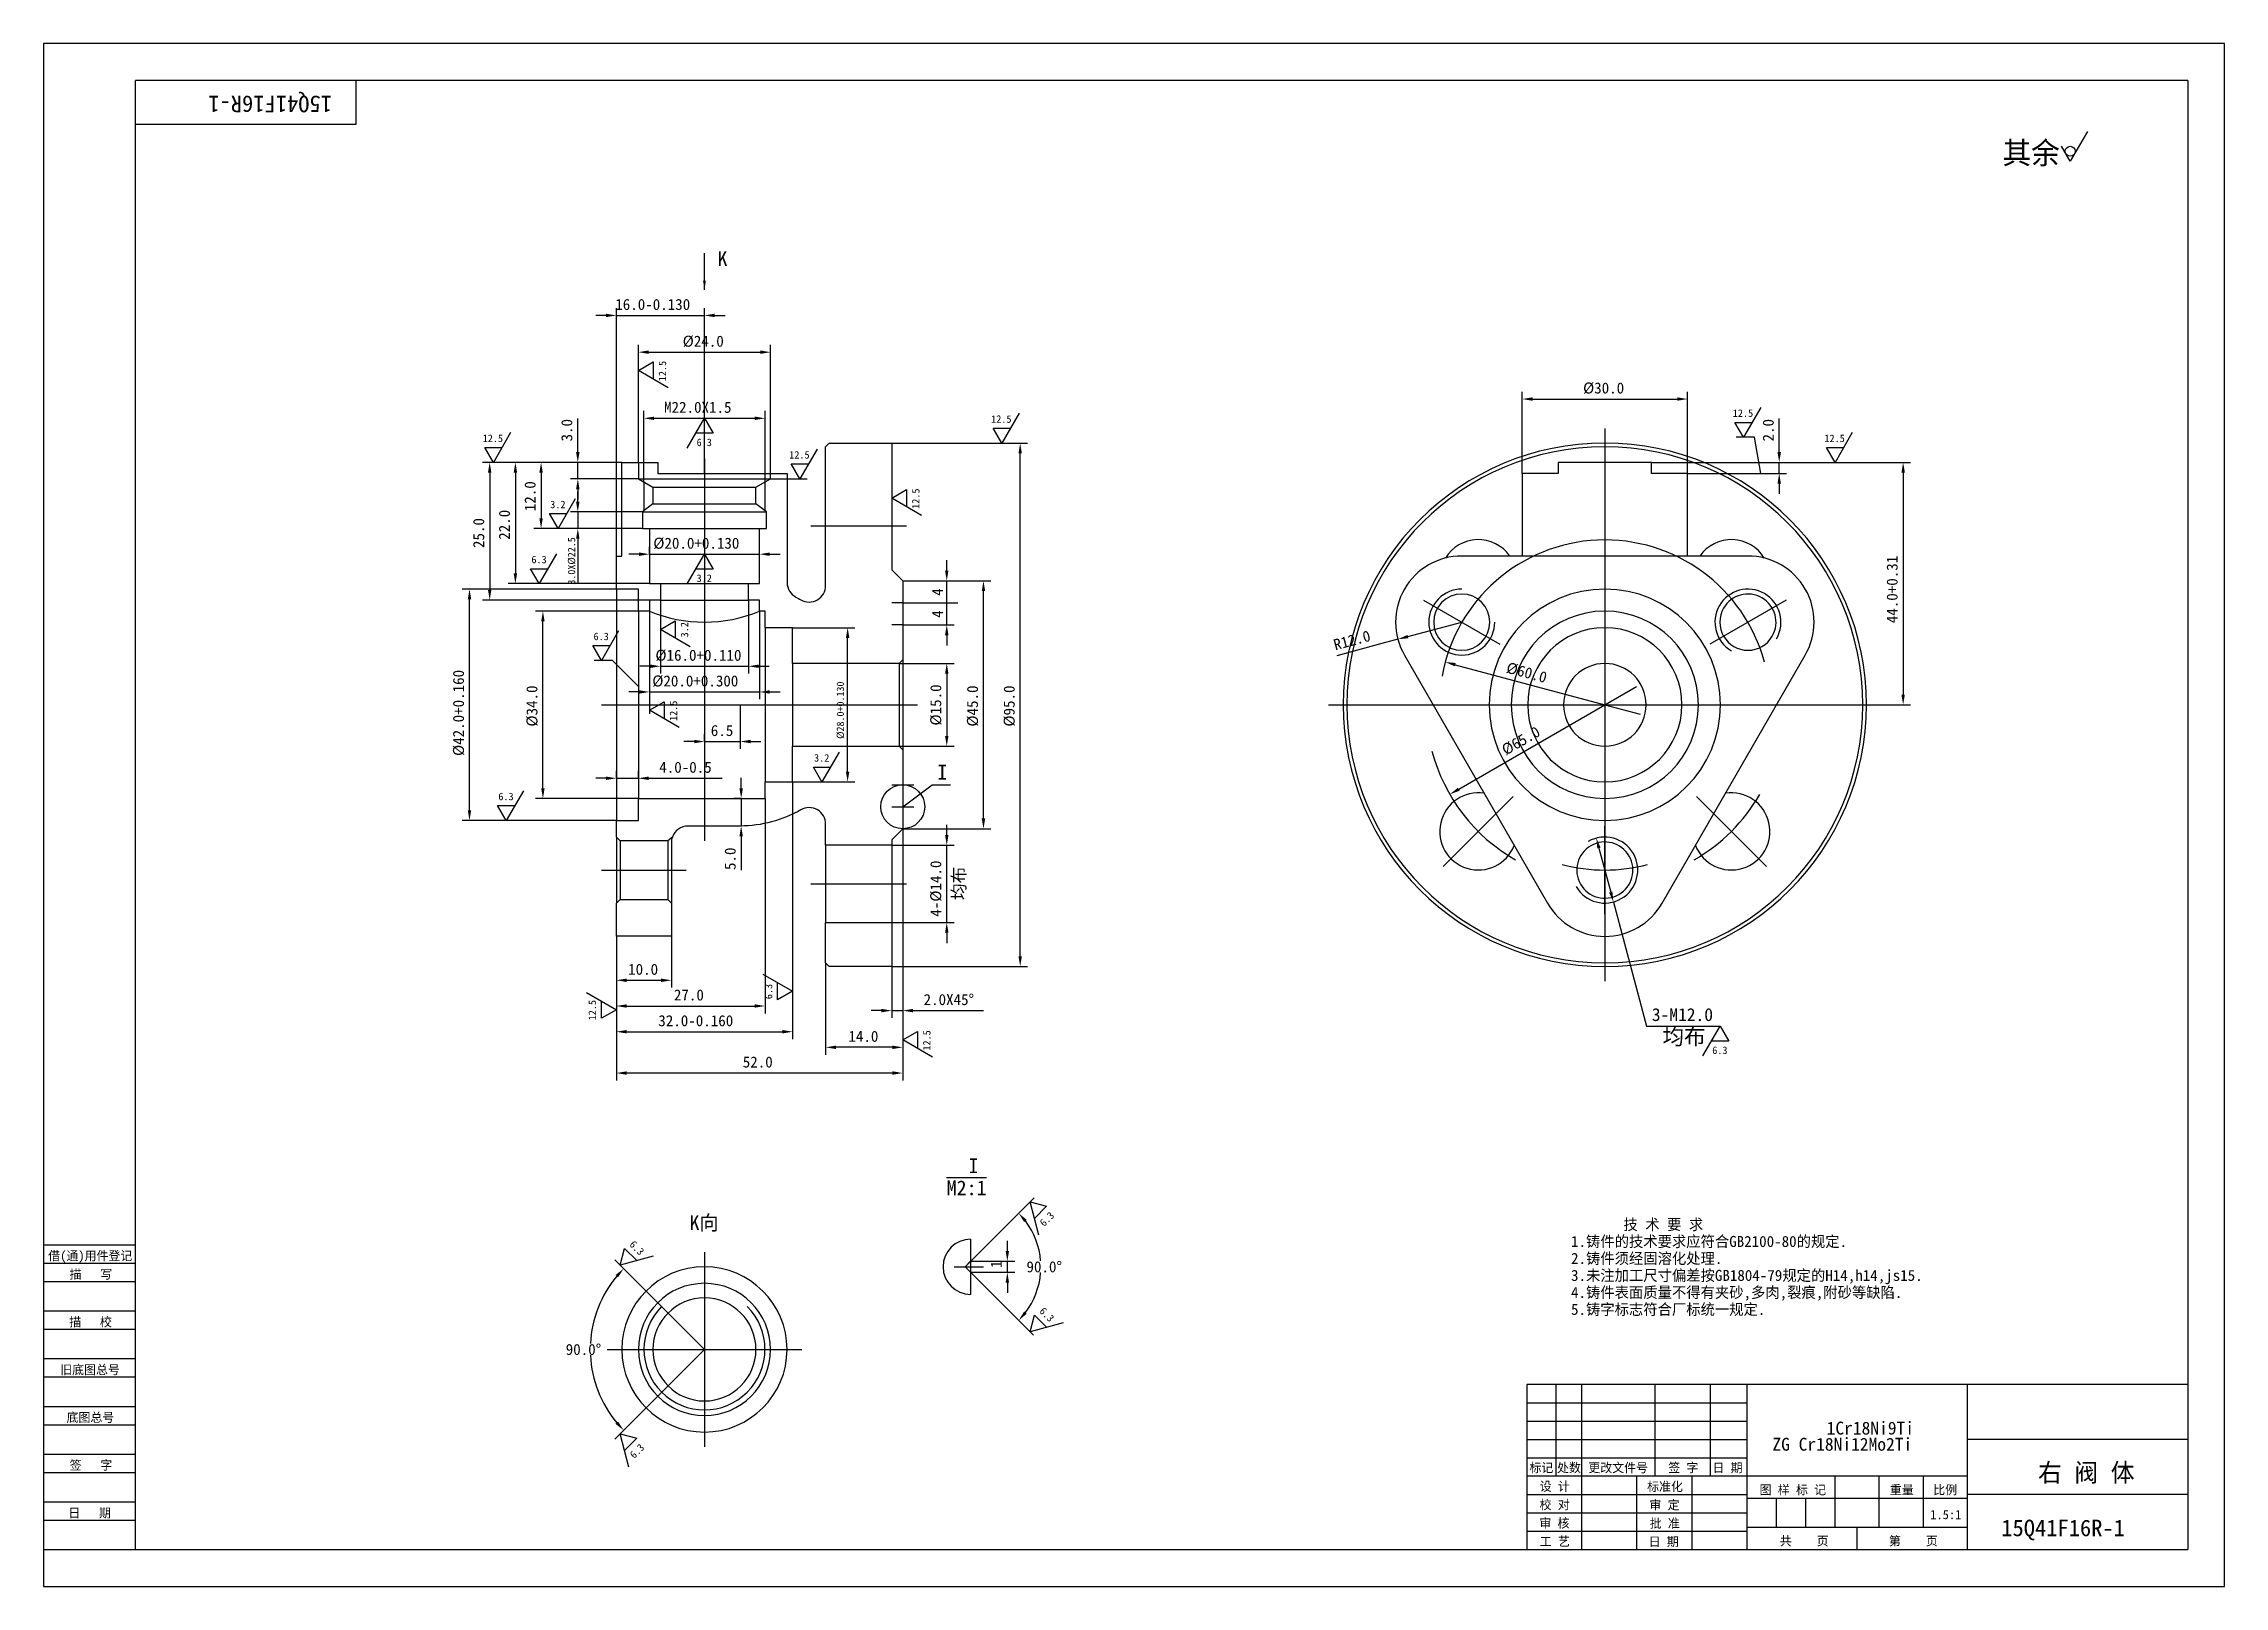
# Model space of a CAD drawing. Header units: metres. Extents: x 0 to 594, y 0 to 420.
import ezdxf

# ---------------------------------------------------------------- set-up
doc = ezdxf.new("R2010")
doc.units = ezdxf.units.M
for name, color, linetype in [('C', 6, 'Continuous'), ('D', 1, 'Continuous'), ('FL', 5, 'Continuous'), ('HA', 5, 'Continuous'), ('T', 7, 'Continuous'), ('TL', 4, 'Continuous')]:
    doc.layers.add(name, color=color, linetype=linetype)

# ---------------------------------------------------------------- blocks, each defined once
blk = doc.blocks.new('TUKUN2')
at = {"layer": 'FL'}
for p, q in [((594, 420), (0, 420)), ((0, 420), (0, 0)), ((594, 0), (594, 420)), ((0, 83), (25, 83)), ((0, 75), (25, 75)), ((0, 70), (25, 70)), ((0, 62), (25, 62)), ((0, 57), (25, 57)), ((412, 30), (412, 55)), ((419, 10), (419, 55)), ((439, 30), (439, 55)), ((454, 30), (454, 55)), ((0, 49), (25, 49)), ((404, 50), (464, 50)), ((0, 44), (25, 44)), ((404, 45), (464, 45)), ((0, 36), (25, 36)), ((404, 40), (464, 40)), ((0, 31), (25, 31)), ((404, 35), (464, 35)), ((449, 10), (449, 30)), ((404, 25), (464, 25)), ((0, 23), (25, 23)), ((0, 18), (25, 18)), ((404, 20), (464, 20)), ((404, 15), (464, 15)), ((0, 0), (594, 0))]:
    blk.add_line(p, q, dxfattribs=at)
at = {"layer": 'TL'}
for p, q in [((584, 410), (25, 410)), ((25, 10), (25, 410)), ((85, 410), (85, 398)), ((584, 410), (584, 10)), ((85, 398), (25, 398)), ((0, 93), (25, 93)), ((0, 88), (25, 88)), ((584, 55), (404, 55)), ((404, 55), (404, 10)), ((464, 10), (464, 55)), ((524, 10), (524, 55)), ((584, 40), (524, 40)), ((524, 30), (404, 30)), ((434, 10), (434, 30)), ((488, 16), (488, 30)), ((500, 16), (500, 30)), ((512, 16), (512, 30)), ((464, 24), (524, 24)), ((472, 16), (472, 24)), ((480, 16), (480, 24)), ((584, 25), (524, 25)), ((524, 16), (464, 16)), ((494, 10), (494, 16)), ((0, 10), (584, 10))]:
    blk.add_line(p, q, dxfattribs=at)
at = {"layer": 'T'}
for s, p in [('借(通)用件登记', (1.26, 88.76)), ('描   写', (7.09, 83.76)), ('描   校', (6.98, 70.76)), ('旧底图总号', (4.52, 57.76)), ('底图总号', (6.25, 44.76)), ('签   字', (7.1, 31.76)), ('标记', (404.71, 31.07)), ('处数', (412.22, 31.07)), ('更改文件号', (420.75, 31.07)), ('签 字', (442.53, 31.07)), ('日 期', (454.57, 31.07)), ('校 对', (407.48, 20.99)), ('设 计', (407.5, 25.99)), ('标准化', (436.77, 25.93)), ('审 定', (437.39, 20.93)), ('图 样 标 记', (467.4, 25.04)), ('重量', (502.88, 25.04)), ('比例', (514.7, 25.04)), ('日   期', (6.72, 18.76)), ('审 核', (407.41, 15.99)), ('批 准', (437.46, 15.93)), ('工 艺', (407.52, 10.99)), ('日 期', (437.18, 10.93)), ('共    页', (472.91, 11.13)), ('第    页', (502.62, 11.13))]:
    blk.add_text(s, height=2.5, dxfattribs=at).set_placement(p)

msp = doc.modelspace()

# ---------------------------------------------------------------- linework, layer by layer
at = {"layer": 'C'}
for points in [[(425.25, 315.25), (425.25, 164.75)], [(180, 307), (180, 203)], [(209, 288.75), (235, 288.75)], [(234, 267.75), (231, 267.75)], [(375.89, 268.5), (396.67, 256.5)], [(474.61, 268.5), (453.83, 256.5)], [(234, 261.75), (231, 261.75)], [(152, 240), (238, 240)], [(350, 240), (500.5, 240)], [(231, 218.25), (237, 218.25)], [(381.23, 195.98), (400.32, 215.07)], [(469.27, 195.98), (450.18, 215.07)], [(231, 212.25), (237, 212.25)], [(425.25, 183), (425.25, 207)], [(152, 195), (175, 195)], [(209, 191.25), (235, 191.25)], [(180, 91), (180, 38)], [(248, 87), (256, 87)], [(153.5, 64.5), (206.5, 64.5)]]:
    msp.add_lwpolyline(points, dxfattribs=at)
for points in [[(468.72, 251.65, 0.8), (380.93, 247.81, 0.8)], [(378.16, 227.38, 0.2), (400.87, 197.78, 0.2)], [(449.62, 197.78, 0.13), (467.47, 215.62, 0.13)], [(413.6, 196.53, 0.13), (436.9, 196.53, 0.13)]]:
    msp.add_lwpolyline(points, format="xyb", dxfattribs=at)
at = {"layer": 'D'}
for p, q in [((552, 388), (549.66, 392.06)), ((556.68, 396.11), (552, 388)), ((153.2, 346), (150.4, 346)), ((156, 280.5), (156, 348)), ((156, 346), (180, 346)), ((180, 303), (180, 348)), ((182.8, 346), (185.6, 346)), ((162, 306), (162, 338)), ((162, 331), (166.06, 333.34)), ((164.8, 336), (195.2, 336)), ((166.06, 333.34), (166.06, 328.66)), ((198, 303), (198, 338)), ((170.11, 326.32), (162, 331)), ((402.75, 303), (402.75, 325.25)), ((405.55, 323.25), (444.95, 323.25)), ((447.75, 303), (447.75, 325.25)), ((467.7, 320.96), (463.01, 312.85)), ((145.5, 311.6), (145.5, 317.98)), ((163.5, 300.65), (163.5, 320)), ((166.3, 318), (193.7, 318)), ((175.32, 309.89), (180, 318)), ((180, 318), (182.34, 313.94)), ((196.5, 300.65), (196.5, 320)), ((261, 311.25), (258.66, 315.31)), ((258.66, 315.31), (263.34, 315.31)), ((265.68, 319.36), (261, 311.25)), ((463.01, 312.85), (460.67, 316.9)), ((460.67, 316.9), (465.36, 316.9)), ((472.75, 311.6), (472.75, 317.98)), ((122.5, 306), (120.16, 310.06)), ((120.16, 310.06), (124.84, 310.06)), ((127.18, 314.11), (122.5, 306)), ((145.5, 308.8), (145.5, 311.6)), ((182.34, 313.94), (177.66, 313.94)), ((210.68, 309.61), (206, 301.5)), ((231, 311.25), (268, 311.25)), ((472.75, 308.8), (472.75, 311.6)), ((487.98, 306), (485.64, 310.06)), ((485.64, 310.06), (490.32, 310.06)), ((492.66, 314.11), (487.98, 306)), ((157.5, 306), (119.5, 306)), ((121.5, 303.2), (121.5, 271.3)), ((157.5, 306), (126.5, 306)), ((128.5, 303.2), (128.5, 275.8)), ((157.5, 306), (133.5, 306)), ((135.5, 303.2), (135.5, 290.8)), ((157.5, 306), (143.5, 306)), ((145.5, 301.5), (145.5, 306)), ((206, 301.5), (203.66, 305.56)), ((203.66, 305.56), (208.34, 305.56)), ((266, 171.55), (266, 308.45)), ((437.98, 306), (474.75, 306)), ((437.98, 306), (508.5, 306)), ((447.75, 303), (474.75, 303)), ((472.75, 303), (472.75, 306)), ((506.5, 303.2), (506.5, 242.8)), ((162, 301.5), (143.5, 301.5)), ((145.5, 298.7), (145.5, 295.9)), ((145.5, 295.3), (145.5, 298.1)), ((231, 296.25), (235.06, 298.59)), ((235.06, 298.59), (235.06, 293.91)), ((472.75, 300.2), (472.75, 297.4)), ((140.12, 288), (137.78, 292.06)), ((137.78, 292.06), (142.47, 292.06)), ((144.81, 296.11), (140.12, 288)), ((163.12, 292.5), (143.5, 292.5)), ((145.5, 292.5), (145.5, 288)), ((239.11, 291.57), (231, 296.25)), ((163.12, 288), (133.5, 288)), ((163.12, 288), (143.5, 288)), ((145.5, 285.2), (145.5, 282.4)), ((139.68, 281.11), (135, 273)), ((145.5, 282.4), (145.5, 273.26)), ((162.2, 281), (159.4, 281)), ((165, 281), (165, 283)), ((165, 281), (195, 281)), ((175.32, 272.89), (180, 281)), ((180, 281), (182.34, 276.94)), ((195, 281), (195, 283)), ((197.8, 281), (200.6, 281)), ((246, 276.55), (246, 279.35)), ((135, 273), (132.66, 277.06)), ((132.66, 277.06), (137.34, 277.06)), ((182.34, 276.94), (177.66, 276.94)), ((234, 273.75), (258, 273.75)), ((234, 273.75), (248, 273.75)), ((246, 261.75), (246, 273.75)), ((156, 271.5), (114, 271.5)), ((116, 211.3), (116, 268.7)), ((165, 268.5), (119.5, 268.5)), ((165, 273), (126.5, 273)), ((168, 268.5), (168, 248.5)), ((192, 268.5), (192, 248.5)), ((256, 209.05), (256, 270.95)), ((162, 265.5), (134, 265.5)), ((136, 217.3), (136, 262.7)), ((165, 265.5), (165, 241.5)), ((168, 260.5), (172.06, 262.84)), ((172.06, 262.84), (172.06, 258.16)), ((195, 265.5), (195, 241.5)), ((234, 261.75), (248, 261.75)), ((371.6, 258.57), (386.28, 262.5)), ((151.93, 252.07), (149.59, 256.13)), ((149.59, 256.13), (154.27, 256.13)), ((156.61, 260.18), (151.93, 252.07)), ((176.11, 255.82), (168, 260.5)), ((204, 261), (221, 261)), ((219, 221.8), (219, 258.2)), ((246, 258.95), (246, 256.15)), ((363.48, 256.39), (352.22, 253.37)), ((368.89, 257.84), (363.48, 256.39)), ((165.2, 250.5), (162.4, 250.5)), ((168, 250.5), (192, 250.5)), ((194.8, 250.5), (197.6, 250.5)), ((233, 251.25), (248, 251.25)), ((384.49, 250.92), (425.25, 240)), ((246, 248.45), (246, 231.55)), ((162.2, 243.5), (159.4, 243.5)), ((165, 243.5), (195, 243.5)), ((165, 238.5), (169.06, 240.84)), ((173.11, 233.82), (165, 238.5)), ((169.06, 240.84), (169.06, 236.16)), ((189.75, 240), (189.75, 228)), ((197.8, 243.5), (200.6, 243.5)), ((385.46, 217.03), (425.25, 240)), ((499.5, 240), (508.5, 240)), ((180, 230), (180, 232)), ((177.2, 230), (174.4, 230)), ((180, 230), (189.75, 230)), ((192.55, 230), (195.35, 230)), ((216.68, 227.11), (212, 219)), ((233, 228.75), (248, 228.75)), ((153.2, 220), (150.4, 220)), ((156, 220), (156, 222)), ((156, 220), (162, 220)), ((162, 220), (162, 222)), ((164.8, 220), (167.6, 220)), ((167.6, 220), (184.83, 220)), ((190, 217.3), (190, 220.1)), ((212, 219), (209.66, 223.06)), ((209.66, 223.06), (214.34, 223.06)), ((130.68, 216.61), (126, 208.5)), ((162, 214.5), (134, 214.5)), ((190, 214.5), (188, 214.5)), ((190, 214.5), (190, 207)), ((196.5, 214.5), (196.5, 156)), ((204, 219), (204, 149)), ((204, 219), (221, 219)), ((156, 208.5), (114, 208.5)), ((126, 208.5), (123.66, 212.56)), ((123.66, 212.56), (128.34, 212.56)), ((190, 207), (188, 207)), ((190, 204.2), (190, 201.4)), ((234, 206.25), (234, 144.75)), ((234, 206.25), (234, 137.75)), ((234, 206.25), (234, 154.75)), ((234, 206.25), (258, 206.25)), ((246, 204.55), (246, 207.35)), ((190, 201.4), (190, 195.02)), ((231, 201.75), (248, 201.75)), ((246, 180.75), (246, 201.75)), ((423.65, 200.99), (426.85, 189.01)), ((231, 180.75), (248, 180.75)), ((156, 177), (156, 163)), ((156, 177), (156, 156)), ((156, 177), (156, 149)), ((156, 177), (156, 137.75)), ((171, 177), (171, 163)), ((246, 177.95), (246, 175.15)), ((195.89, 166.68), (204, 162)), ((213, 169.75), (213, 144.75)), ((231, 168.75), (231, 154.75)), ((231, 168.75), (268, 168.75)), ((147.89, 161.68), (156, 157)), ((158.8, 165), (168.2, 165)), ((199.94, 159.66), (199.94, 164.34)), ((204, 162), (199.94, 159.66)), ((151.94, 154.66), (151.94, 159.34)), ((156, 157), (151.94, 154.66)), ((158.8, 158), (193.7, 158)), ((228.2, 156.75), (225.4, 156.75)), ((231, 156.75), (234, 156.75)), ((236.8, 156.75), (239.6, 156.75)), ((239.6, 156.75), (255.98, 156.75)), ((158.8, 151), (201.2, 151)), ((234, 148.75), (238.06, 151.09)), ((242.11, 144.07), (234, 148.75)), ((238.06, 151.09), (238.06, 146.41)), ((451.95, 144.39), (456.64, 152.5)), ((456.64, 152.5), (458.98, 148.44)), ((231.2, 146.75), (215.8, 146.75)), ((458.98, 148.44), (454.3, 148.44)), ((231.2, 139.75), (158.8, 139.75)), ((251, 87), (269.81, 105.81)), ((271.1, 95.63), (268.68, 104.68)), ((268.68, 104.68), (273.2, 103.47)), ((273.2, 103.47), (269.89, 100.15)), ((157.02, 87.48), (158.23, 92)), ((166.07, 89.91), (157.02, 87.48)), ((158.23, 92), (161.54, 88.69)), ((262.5, 91.3), (262.5, 94.1)), ((251, 87), (269.64, 68.36)), ((252.5, 88.5), (264.5, 88.5)), ((252.5, 85.5), (264.5, 85.5)), ((262.5, 85.5), (262.5, 88.5)), ((262.5, 82.7), (262.5, 79.9)), ((268.68, 69.32), (269.89, 73.85)), ((277.73, 71.75), (268.68, 69.32)), ((269.89, 73.85), (273.2, 70.53)), ((159.44, 32.47), (157.02, 41.52)), ((157.02, 41.52), (161.54, 40.31)), ((161.54, 40.31), (158.23, 37))]:
    msp.add_line(p, q, dxfattribs=at)
for points in [[(467.75, 303), (466.01, 312.85), (461.01, 312.85)], [(198, 301.5), (208, 301.5)], [(234, 267.75), (249, 267.75)], [(165, 265.5), (165, 237.5)], [(162, 245), (154.93, 252.07), (149.93, 252.07)], [(425.25, 240), (433.91, 245)], [(425.25, 240), (434.91, 237.41)], [(234, 212.25), (242, 218.25), (247, 218.25)], [(427.58, 186.31), (436.64, 152.5), (456.64, 152.5)], [(180, 64.5), (155.6, 88.9)], [(180, 64.5), (155.6, 40.1)]]:
    msp.add_lwpolyline(points, dxfattribs=at)
msp.add_circle((552, 390.7), 1.35, dxfattribs=at)
for centre, radius, start, end in [((251, 87), 20.63, 4.42, 37.22), ((180, 64.5), 31.12, 140.16, 177.07), ((251, 87), 20.63, 322.78, 355.58), ((180, 64.5), 31.12, 182.93, 219.84)]:
    msp.add_arc(centre, radius, start, end, dxfattribs=at)
for points in [[(153.2, 346.47), (153.2, 345.53), (156, 346)], [(182.8, 346.47), (182.8, 345.53), (180, 346)], [(164.8, 336.47), (164.8, 335.53), (162, 336)], [(195.2, 336.47), (195.2, 335.53), (198, 336)], [(405.55, 323.72), (405.55, 322.78), (402.75, 323.25)], [(444.95, 323.72), (444.95, 322.78), (447.75, 323.25)], [(166.3, 318.47), (166.3, 317.53), (163.5, 318)], [(193.7, 318.47), (193.7, 317.53), (196.5, 318)], [(265.53, 308.45), (266.47, 308.45), (266, 311.25)], [(121.03, 303.2), (121.97, 303.2), (121.5, 306)], [(128.03, 303.2), (128.97, 303.2), (128.5, 306)], [(135.03, 303.2), (135.97, 303.2), (135.5, 306)], [(145.03, 308.8), (145.97, 308.8), (145.5, 306)], [(472.28, 308.8), (473.22, 308.8), (472.75, 306)], [(472.28, 300.2), (473.22, 300.2), (472.75, 303)], [(506.03, 303.2), (506.97, 303.2), (506.5, 306)], [(145.03, 298.7), (145.97, 298.7), (145.5, 301.5)], [(145.03, 295.3), (145.97, 295.3), (145.5, 292.5)], [(135.03, 290.8), (135.97, 290.8), (135.5, 288)], [(145.03, 285.2), (145.97, 285.2), (145.5, 288)], [(162.2, 281.47), (162.2, 280.53), (165, 281)], [(197.8, 281.47), (197.8, 280.53), (195, 281)], [(128.03, 275.8), (128.97, 275.8), (128.5, 273)], [(245.53, 276.55), (246.47, 276.55), (246, 273.75)], [(255.53, 270.95), (256.47, 270.95), (256, 273.75)], [(115.53, 268.7), (116.47, 268.7), (116, 271.5)], [(121.03, 271.3), (121.97, 271.3), (121.5, 268.5)], [(135.53, 262.7), (136.47, 262.7), (136, 265.5)], [(245.53, 258.95), (246.47, 258.95), (246, 261.75)], [(218.53, 258.2), (219.47, 258.2), (219, 261)], [(371.72, 258.12), (371.48, 259.02), (368.89, 257.84)], [(165.2, 250.97), (165.2, 250.03), (168, 250.5)], [(194.8, 250.97), (194.8, 250.03), (192, 250.5)], [(245.53, 248.45), (246.47, 248.45), (246, 251.25)], [(384.37, 250.47), (384.61, 251.37), (381.78, 251.65)], [(162.2, 243.97), (162.2, 243.03), (165, 243.5)], [(197.8, 243.97), (197.8, 243.03), (195, 243.5)], [(506.03, 242.8), (506.97, 242.8), (506.5, 240)], [(177.2, 230.47), (177.2, 229.53), (180, 230)], [(192.55, 230.47), (192.55, 229.53), (189.75, 230)], [(245.53, 231.55), (246.47, 231.55), (246, 228.75)], [(153.2, 220.47), (153.2, 219.53), (156, 220)], [(164.8, 220.47), (164.8, 219.53), (162, 220)], [(218.53, 221.8), (219.47, 221.8), (219, 219)], [(135.53, 217.3), (136.47, 217.3), (136, 214.5)], [(189.53, 217.3), (190.47, 217.3), (190, 214.5)], [(385.69, 216.62), (385.22, 217.43), (383.03, 215.62)], [(115.53, 211.3), (116.47, 211.3), (116, 208.5)], [(255.53, 209.05), (256.47, 209.05), (256, 206.25)], [(189.53, 204.2), (190.47, 204.2), (190, 207)], [(245.53, 204.55), (246.47, 204.55), (246, 201.75)], [(423.19, 200.87), (424.1, 201.11), (422.92, 203.69)], [(426.4, 188.89), (427.31, 189.13), (427.58, 186.31)], [(245.53, 177.95), (246.47, 177.95), (246, 180.75)], [(265.53, 171.55), (266.47, 171.55), (266, 168.75)], [(158.8, 165.47), (158.8, 164.53), (156, 165)], [(168.2, 165.47), (168.2, 164.53), (171, 165)], [(158.8, 158.47), (158.8, 157.53), (156, 158)], [(193.7, 158.47), (193.7, 157.53), (196.5, 158)], [(228.2, 157.22), (228.2, 156.28), (231, 156.75)], [(236.8, 157.22), (236.8, 156.28), (234, 156.75)], [(158.8, 151.47), (158.8, 150.53), (156, 151)], [(201.2, 151.47), (201.2, 150.53), (204, 151)], [(215.8, 147.22), (215.8, 146.28), (213, 146.75)], [(231.2, 147.22), (231.2, 146.28), (234, 146.75)], [(158.8, 140.22), (158.8, 139.28), (156, 139.75)], [(231.2, 140.22), (231.2, 139.28), (234, 139.75)], [(267.08, 99.17), (267.78, 99.79), (265.59, 101.59)], [(262.03, 91.3), (262.97, 91.3), (262.5, 88.5)], [(155.76, 84.75), (156.45, 84.12), (158, 86.5)], [(262.03, 82.7), (262.97, 82.7), (262.5, 85.5)], [(267.78, 74.21), (267.08, 74.83), (265.59, 72.41)], [(156.45, 44.88), (155.76, 44.25), (158, 42.5)]]:
    msp.add_solid(points, dxfattribs=at)
at = {"layer": 'HA'}
for points in [[(163.5, 300.65), (163.5, 292.8)], [(196.5, 292.8), (196.5, 300.65)]]:
    msp.add_lwpolyline(points, dxfattribs=at)
for points in [[(386.28, 271.5, 2.41), (395.28, 262.5, 2.41)], [(472.02, 258, 2.41), (459.72, 254.71, 2.41)], [(417.46, 190.5, 2.41), (420.75, 202.79, 2.41)], [(252.5, 94.5, 1), (252.5, 79.5, 1)], [(168.33, 76.17, 2.41), (191.67, 76.17, 2.41)]]:
    msp.add_lwpolyline(points, format="xyb", dxfattribs=at)
msp.add_circle((234, 212.25), 6, dxfattribs=at)
at = {"layer": 'TL'}
msp.add_line((180, 353), (180, 363), dxfattribs=at)
for points in [[(195, 268.5), (192, 268.5), (192, 273), (195, 273), (195, 288), (196.88, 288), (196.88, 292.5), (194.03, 294.75), (194.03, 299.25), (198, 301.5), (198, 303), (202.5, 303), (202.5, 273.3, 0.28), (204.93, 269.3, -0.01), (206.25, 268.58, 0.58), (213, 272.48), (213, 310.25), (214, 311.25), (231, 311.25), (231, 276.75), (234, 273.75), (234, 252.25), (233, 251.25), (204, 251.25), (204, 261), (196.5, 261), (196.5, 265.5), (195, 265.5)], [(425.25, 311.25, 1), (425.25, 168.75, 1)], [(425.25, 310.25, 1), (425.25, 169.75, 1)], [(386.28, 270.15, 1), (386.28, 254.85, 1)], [(425.25, 271.5, 1), (425.25, 208.5, 1)], [(470.85, 258.68, 1), (457.6, 266.32, 1)], [(425.25, 265.5, 1), (425.25, 214.5, 1)], [(425.25, 261, 1), (425.25, 219, 1)], [(425.25, 251.25, 1), (425.25, 228.75, 1)], [(418.62, 191.18, 1), (431.88, 198.82, 1)], [(180, 87, 1), (180, 42, 1)], [(180, 82.5, 1), (180, 46.5, 1)], [(180, 78.53, 1), (180, 50.47, 1)]]:
    msp.add_lwpolyline(points, format="xyb", close=True, dxfattribs=at)
for points in [[(156, 271.5), (156, 280.5), (157.5, 280.5), (157.5, 306), (162, 306), (162, 301.5), (165.97, 299.25), (165.97, 294.75), (163.12, 292.5), (163.12, 288), (165, 288), (165, 273), (168, 273), (168, 268.5), (165, 268.5), (165, 265.5), (162, 265.5), (162, 271.5), (156, 271.5)], [(162, 306), (167.27, 306), (167.27, 303), (198, 303)], [(447.75, 280.5), (447.75, 303), (437.98, 303), (437.98, 306), (412.52, 306), (412.52, 303), (402.75, 303), (402.75, 280.5)], [(162, 301.5), (198, 301.5)], [(165.97, 299.25), (194.03, 299.25)], [(163.12, 292.5), (196.88, 292.5)], [(165.97, 294.75), (194.03, 294.75)], [(165, 288), (195, 288)], [(156, 271.5), (156, 208.5)], [(168, 273), (192, 273)], [(168, 268.5), (192, 268.5)], [(162, 265.5), (162, 214.5)], [(196.5, 261), (196.5, 219)], [(204, 251.25), (204, 228.75)], [(233, 251.25), (233, 228.75)], [(234, 252.25), (234, 227.75)], [(156, 204), (156, 186)], [(157, 203), (157, 187)], [(170, 203), (170, 187)], [(213, 201.75), (213, 180.75)], [(231, 201.75), (231, 180.75)], [(252.5, 94.5), (252.5, 88.5), (251, 87), (252.5, 85.5), (252.5, 79.5)], [(252.5, 88.5), (252.5, 85.5)], [(167.27, 77.23), (164.09, 80.41)], [(167.27, 51.77), (164.09, 48.59)]]:
    msp.add_lwpolyline(points, dxfattribs=at)
for points in [[(464.22, 280.5), (386.28, 280.5, 0.58), (370.69, 253.5, 0.58)], [(399.38, 280.5, 0.54), (381.81, 279.94, 0.54)], [(440.84, 186), (479.81, 253.5, 0.58), (464.22, 280.5, 0.58)], [(468.69, 279.94, 0.54), (451.12, 280.5, 0.54)], [(165, 265.5, 0.2), (195, 265.5, 0.2)], [(370.69, 253.5), (409.66, 186, 0.58), (440.84, 186, 0.58)], [(156, 208.5), (162, 208.5), (162, 214.5), (196.5, 214.5), (196.5, 219), (204, 219), (204, 228.75), (233, 228.75), (234, 227.75), (234, 206.25), (231, 203.25), (231, 201.75), (213, 201.75), (213, 207.52, 0.58), (206.25, 211.42, -0.13), (189.75, 207), (175.5, 207, 0.32), (171.26, 204), (170, 203), (157, 203), (156, 204), (156, 208.5)], [(392.4, 215.9, 2.09), (400.57, 201.74, 2.09)], [(449.93, 201.74, 2.09), (458.1, 215.9, 2.09)], [(171.26, 204, 0.09), (171, 202.5), (171, 186)]]:
    msp.add_lwpolyline(points, format="xyb", dxfattribs=at)
for points in [[(171, 177), (156, 177), (156, 186), (157, 187), (170, 187), (171, 186)], [(231, 180.75), (231, 168.75), (214, 168.75), (213, 169.75), (213, 180.75)]]:
    msp.add_lwpolyline(points, close=True, dxfattribs=at)
msp.add_solid([(179.61, 355.47), (180, 353), (180.39, 355.47)], dxfattribs=at)

# ---------------------------------------------------------------- block references
at = {"layer": 'T'}
msp.add_blockref('TUKUN2', (0, 0), dxfattribs=at)

# ---------------------------------------------------------------- texts
at = {"layer": 'D'}
for s, height, rotation, p in [('15Q41F16R-1', 4.5, 180, (78.54, 405.8)), ('12.5', 2.04, 90, (169.57, 328.09)), ('3.0', 3, 90, (144, 311.69)), ('2.0', 3, 90, (471.25, 311.69)), ('12.0', 3, 90, (134, 292.71)), ('12.5', 2.04, 90, (238.57, 293.34)), ('22.0', 3, 90, (127, 284.93)), ('25.0', 3, 90, (120, 282.68)), ('3.0X%%C22.5', 2, 90, (144.79, 272.72)), ('44.0+0.31', 3, 90, (505, 262.21)), ('4', 3, 90, (245, 269.68)), ('3.2', 2.04, 90, (175.57, 258.36)), ('4', 3, 90, (245, 263.68)), ('R12.0', 3, 15, (351.83, 254.82)), ('%%C60.0', 3, 345, (398.18, 248.81)), ('%%c42.0+0.160', 3, 90, (114.5, 226.07)), ('%%c34.0', 3, 90, (134.5, 234.07)), ('%%C28.0+0.130', 2, 90, (218, 230.71)), ('%%C15.0', 3, 90, (244.5, 234.36)), ('%%C45.0', 3, 90, (254.5, 234.07)), ('%%C95.0', 3, 90, (264.5, 234.07)), ('12.5', 2.04, 90, (172.57, 235.59)), ('%%C65.0', 3, 30, (398.26, 226.15)), ('5.0', 3, 90, (188.5, 195.02)), ('4-%%C14.0', 3, 90, (244.5, 182.32)), ('均布', 3.5, 90, (251, 186.84)), ('6.3', 2.04, 90, (198.47, 159.86)), ('12.5', 2.04, 90, (150.47, 154.09)), ('12.5', 2.04, 90, (241.57, 145.84)), ('6.3', 2.04, 45, (272.52, 97.81)), ('6.3', 2.04, 315, (159.42, 92.9)), ('1', 3, 90, (261, 86.64)), ('6.3', 2.04, 315, (271.08, 74.75)), ('6.3', 2.04, 45, (160.86, 34.65))]:
    msp.add_text(s, height=height, rotation=rotation, dxfattribs=at).set_placement(p)
for s, height, p in [('其余', 6, (533.56, 387.25)), ('16.0-0.130', 3, (155.71, 347.5)), ('%%C24.0', 3, (174.07, 337.5)), ('%%C30.0', 3, (419.32, 324.75)), ('M22.0X1.5', 3, (169, 319.5)), ('12.5', 2.04, (258.09, 316.78)), ('12.5', 2.04, (460.1, 318.38)), ('12.5', 2.04, (119.59, 311.53)), ('6.3', 2.04, (177.86, 310.43)), ('12.5', 2.04, (203.09, 307.03)), ('12.5', 2.04, (485.06, 311.53)), ('3.2', 2.04, (137.99, 293.53)), ('%%C20.0+0.130', 3, (166.07, 282.5)), ('6.3', 2.04, (132.86, 278.53)), ('3.2', 2.04, (177.86, 273.43)), ('6.3', 2.04, (149.79, 257.6)), ('%%C16.0+0.110', 3, (166.64, 252)), ('%%C20.0+0.300', 3, (165.79, 245)), ('6.5', 3, (181.73, 231.5)), ('3.2', 2.04, (209.86, 224.53)), ('4.0-0.5', 3, (167.69, 221.5)), ('I', 4, (243.41, 219.66)), ('6.3', 2.04, (123.86, 214.03)), ('10.0', 3, (159.21, 166.5)), ('27.0', 3, (171.68, 159.5)), ('2.0X45%%D', 3, (239.69, 158.25)), ('32.0-0.160', 3, (167.43, 152.5)), ('3-M12.0', 3.5, (438.05, 153.91)), ('14.0', 3, (219.21, 148.25)), ('均布', 4.5, (440.97, 147.5)), ('52.0', 3, (190.43, 141.25)), ('6.3', 2.04, (454.5, 144.93)), ('I', 4, (251.93, 112.5)), ('%%oM2:1%%o', 4, (245.96, 106.5)), ('K向', 4, (175.92, 97)), ('1.铸件的技术要求应符合GB2100-80的规定.', 3, (416.04, 92.4)), ('       技 术 要 求', 3, (416.04, 97.02)), ('2.铸件须经固溶化处理.', 3, (416.04, 87.78)), ('90.0%%d', 3, (267.71, 85.5)), ('3.未注加工尺寸偏差按GB1804-79规定的H14,h14,js15.', 3, (416.04, 83.16)), ('4.铸件表面质量不得有夹砂,多肉,裂痕,附砂等缺陷.', 3, (416.04, 78.54)), ('5.铸字标志符合厂标统一规定.', 3, (416.04, 73.92)), ('90.0%%d', 3, (142.21, 63)), ('1Cr18Ni9Ti', 3.5, (485.66, 41.34)), ('ZG Cr18Ni12Mo2Ti', 3.5, (470.89, 36.94)), ('右 阀 体', 5, (543.23, 28.48)), ('1.5:1', 2.5, (513.87, 18.29)), ('15Q41F16R-1', 4.5, (533.23, 13.66))]:
    msp.add_text(s, height=height, dxfattribs=at).set_placement(p)
at = {"layer": 'TL'}
msp.add_text('K', height=4, dxfattribs=at).set_placement((183.54, 359.46))

doc.saveas('drawing.dxf')
